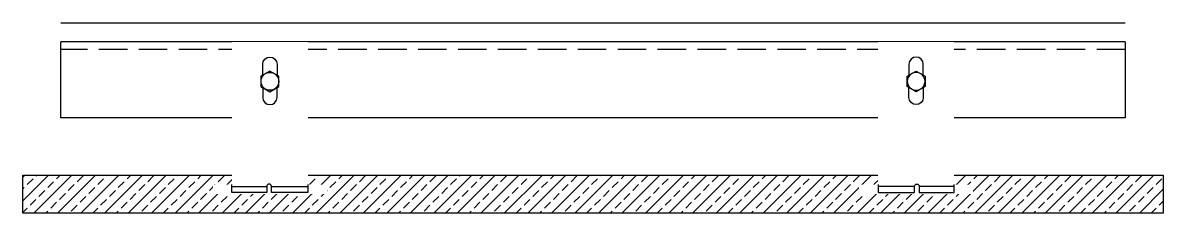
# Model space of a CAD drawing. Header units: millimetres. Extents: x -32 to 568, y -100 to 0.
import ezdxf

# ---------------------------------------------------------------- set-up
doc = ezdxf.new("R2010")
doc.units = ezdxf.units.MM
doc.linetypes.add('DASH', pattern=[0.35, 0.25, -0.1])

msp = doc.modelspace()

# ---------------------------------------------------------------- hatches: boundary and pattern name
at = {"ltscale": 300}
h = msp.add_hatch(dxfattribs=at)
h.set_pattern_fill('ANSI33', color=8, scale=35, style=0)
h.set_pattern_definition([(45, (0, 0), (-6.18718, 6.18718), []), (45, (6.187, 0), (-6.18718, 6.18718), [4.375, -2.1875])])
h.paths.add_polyline_path([(-31.67, -100.06), (-31.67, -80.06), (568.33, -80.06), (568.33, -100.06)])

# ---------------------------------------------------------------- linework, layer by layer
at = {"color": 250, "ltscale": 300}
msp.add_line((-11.67, -0.06), (548.33, -0.06), dxfattribs=at)
at = {"color": 125, "ltscale": 100}
for p, q in [((548.33, -10.06), (-11.67, -10.06)), ((-11.67, -50.06), (-11.67, -10.06)), ((548.33, -10.06), (548.33, -50.06)), ((548.33, -50.06), (-11.67, -50.06))]:
    msp.add_line(p, q, dxfattribs=at)
at = {"color": 8, "linetype": 'DASH', "ltscale": 60}
msp.add_line((548.33, -14.06), (-11.67, -14.06), dxfattribs=at)
msp.add_lwpolyline([(-31.67, -100.06), (-31.67, -80.06), (568.33, -80.06), (568.33, -100.06), (-31.67, -100.06)], close=True)

# ---------------------------------------------------------------- next in the draw order: wipeouts: each hides what was drawn before it
at = {"color": 125, "ltscale": 3222.012346}
for points in [[(118.33, -85.06), (128.33, -85.06), (128.33, -90.06), (68.33, -90.06), (68.33, -85.06), (78.33, -85.06), (78.33, -10.06), (118.33, -10.06)], [(418.33, -85.06), (408.33, -85.06), (408.33, -90.06), (468.33, -90.06), (468.33, -85.06), (458.33, -85.06), (458.33, -10.06), (418.33, -10.06)]]:
    msp.add_wipeout(points, dxfattribs=at)

# ---------------------------------------------------------------- next in the draw order: linework, layer by layer
at = {"color": 8, "ltscale": 3222.012346}
for p, q in [((94.58, -27.56), (94.58, -27.45)), ((102.08, -27.56), (102.08, -27.45)), ((434.58, -27.56), (434.58, -27.45)), ((442.08, -27.56), (442.08, -27.45)), ((78.33, -86), (96.65, -86)), ((99.15, -86), (118.33, -86)), ((437.5, -86), (418.33, -86)), ((458.33, -86), (440, -86))]:
    msp.add_line(p, q, dxfattribs=at)
at = {"color": 125, "ltscale": 3222.012346}
for points in [[(94.58, -27.56), (94.58, -21.77, -1), (102.08, -21.77), (102.08, -27.56)], [(442.08, -27.56), (442.08, -21.77, 1), (434.58, -21.77), (434.58, -27.56)], [(94.58, -34.06), (94.58, -39.27, 1), (102.08, -39.27), (102.08, -34.06)], [(442.08, -34.06), (442.08, -39.27, -1), (434.58, -39.27), (434.58, -34.06)], [(118.33, -85.06), (118.33, -89.13), (99.15, -89.13), (99.15, -86, 1), (96.65, -86), (96.65, -89.13), (78.33, -89.13), (78.33, -85.06)], [(418.33, -85.06), (418.33, -89.13), (437.5, -89.13), (437.5, -86, -1), (440, -86), (440, -89.13), (458.33, -89.13), (458.33, -85.06)]]:
    msp.add_lwpolyline(points, format="xyb", dxfattribs=at)
at = {"color": 8, "ltscale": 3222.012346}
for points in [[(93.64, -33.52), (98.33, -36.23), (103.01, -33.52), (103.01, -28.11), (98.33, -25.4), (93.64, -28.11)], [(443.01, -33.52), (438.33, -36.23), (433.64, -33.52), (433.64, -28.11), (438.33, -25.4), (443.01, -28.11)]]:
    msp.add_lwpolyline(points, close=True, dxfattribs=at)
at = {"color": 8, "ltscale": 3222.012346, "extrusion": (0, 0, -1)}
msp.add_ellipse((98.33, -30.81), major_axis=(-3.31, 3.31), ratio=1, start_param=5.497787, end_param=11.780972, dxfattribs=at)
at = {"color": 8, "ltscale": 3222.012346}
msp.add_ellipse((438.33, -30.81), major_axis=(3.31, 3.31), ratio=1, start_param=5.497787, end_param=11.780972, dxfattribs=at)

doc.saveas('drawing.dxf')
